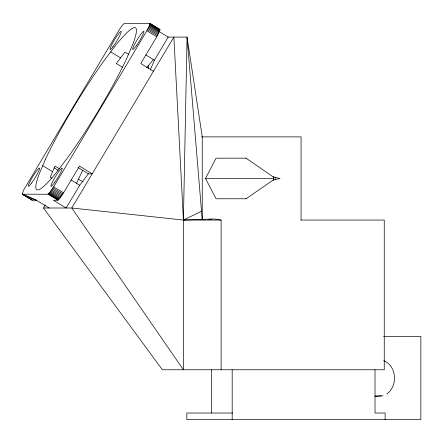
<?xml version="1.0" encoding="UTF-8"?>
<svg xmlns="http://www.w3.org/2000/svg" width="443" height="443" viewBox="0 0 443 443"><rect width="100%" height="100%" fill="white"/><g stroke="black" fill="none" stroke-linecap="round" stroke-linejoin="round"><path stroke-width="0.66" d="M45.247 205.054L43.486 208L71.783 208L183.413 369.767L183.413 220.06L187.051 37.079L167.725 37.079M273.541 180.5L273.541 176.441M49.145 208L36.453 200.269L32.068 200.192L32.057 199.616M22.344 194.25L36.453 200.269L22.2 194.178L47.811 194.25L50.308 191.747L54.328 185.706L146.218 31.874L149.413 25.832L150.05 23.401L124.433 23.329L122.517 25.096L119.975 28.601L23.667 189.981L22.2 194.178L32.068 200.192M153.461 71.262L140.774 63.526L156.739 36.775L159.929 29.997L159.917 29.415L150.05 23.401M76.229 183.895L82.786 170.062M150.227 70.011L154.424 60.182L168.224 37.079L158.993 31.453M246.242 198.763L216.073 198.763L205.513 178.474L216.073 158.179L246.242 158.179M88.378 173.817L79.723 185.24L66.129 208L53.437 200.269L57.911 200.192L60.176 197.766L63.521 192.838L79.513 166.086L92.205 173.817L88.378 173.817L77.996 167.493M146.6 67.707L153.533 59.428M246.064 198.763L273.276 179.996L280.015 178.474L273.276 176.945L246.064 158.179M386.8 393.932C398.157 386.169 396.812 365.78 383.671 360.707M221.135 369.767L221.135 220.06L183.413 220.06L173.877 37.079L71.783 208L183.413 220.06L201.526 211.256M375.066 396.385L383.062 395.76M208.404 219.484L211.82 219.163M183.413 220.06L213.869 218.975L221.135 220.06M375.038 396.003L381.229 395.931M201.465 136.887L301.068 136.887L301.068 220.06M205.513 178.474L273.375 178.474M300.758 220.06L384.253 220.06L384.253 369.767L162.376 369.767L43.486 208M383.572 336.497L420.85 336.497L420.85 419.671L186.841 419.671L186.841 413.02L232.686 413.02M375.127 396.258L376.439 396.385M78.25 179.16L83.101 181.829M150.099 23.617L159.967 29.637M150.061 23.977L159.929 29.997M149.928 24.47L159.801 30.489M149.712 25.096L159.58 31.11M149.413 25.832L159.281 31.846M149.031 26.669L158.899 32.688M148.577 27.599L158.45 33.618M148.062 28.601L157.929 34.62M147.491 29.659L157.359 35.678M146.871 30.755L156.739 36.775M145.769 54.91L154.424 60.182M128.415 54.212L124.954 52.102L116.299 63.526L122.639 67.391M110.695 51.881L120.562 57.895M59.595 168.899L54.982 166.086L50.253 177.167L51.986 178.219M54.096 167.842L58.138 170.306M71.074 179.969L79.723 185.24M42.711 165.699L52.579 171.712M53.653 186.819L63.521 192.838M52.961 187.915L62.828 193.934M52.268 188.978L62.142 194.992M51.587 189.981L61.461 195.994M50.934 190.905L60.802 196.925M50.308 191.747L60.176 197.766M49.727 192.483L59.6 198.503M49.206 193.104L59.074 199.123M48.741 193.602L58.609 199.616M48.353 193.962L58.221 199.976M48.043 194.178L57.911 200.192M22.731 194.316L32.018 199.976M202.196 219.379L187.051 37.079L202.257 136.887L202.257 219.368M148.566 65.115L148.593 68.571M385.122 419.671L385.122 413.02L375.016 413.02L375.016 369.767M232.187 369.767L232.187 419.671M211.438 369.767L211.438 413.02M275.197 179.864A10.649 1.506 -90 0 1 275.197 177.084M45.485 159.187L39.194 173.944A94.819 11.501 -58.6 0 0 56.449 172.432L67.978 157.221A94.819 11.501 -58.6 0 0 126.759 58.393L133.055 43.635A94.819 11.501 -58.6 0 0 115.8 45.142L104.271 60.359A94.819 11.501 -58.6 0 0 45.485 159.187M112.865 46.847A10.621 1.29 -58.6 0 0 121.277 31.636A10.621 1.29 -58.6 0 0 112.782 42.772A10.621 1.29 -58.6 0 0 112.865 46.847M136.389 45.657A10.649 1.29 -58.6 0 0 143.842 31.342A10.649 1.29 -58.6 0 0 134.622 44.256A10.649 1.29 -58.6 0 0 136.389 45.657M54.639 182.505A10.649 1.29 -58.6 0 0 62.175 168.091A10.649 1.29 -58.6 0 0 53.005 180.882A10.649 1.29 -58.6 0 0 54.639 182.505M31.608 183.037A10.649 1.29 -58.6 0 0 39.588 168.185A10.649 1.29 -58.6 0 0 30.7 180.257A10.649 1.29 -58.6 0 0 31.608 183.037"/></g></svg>
